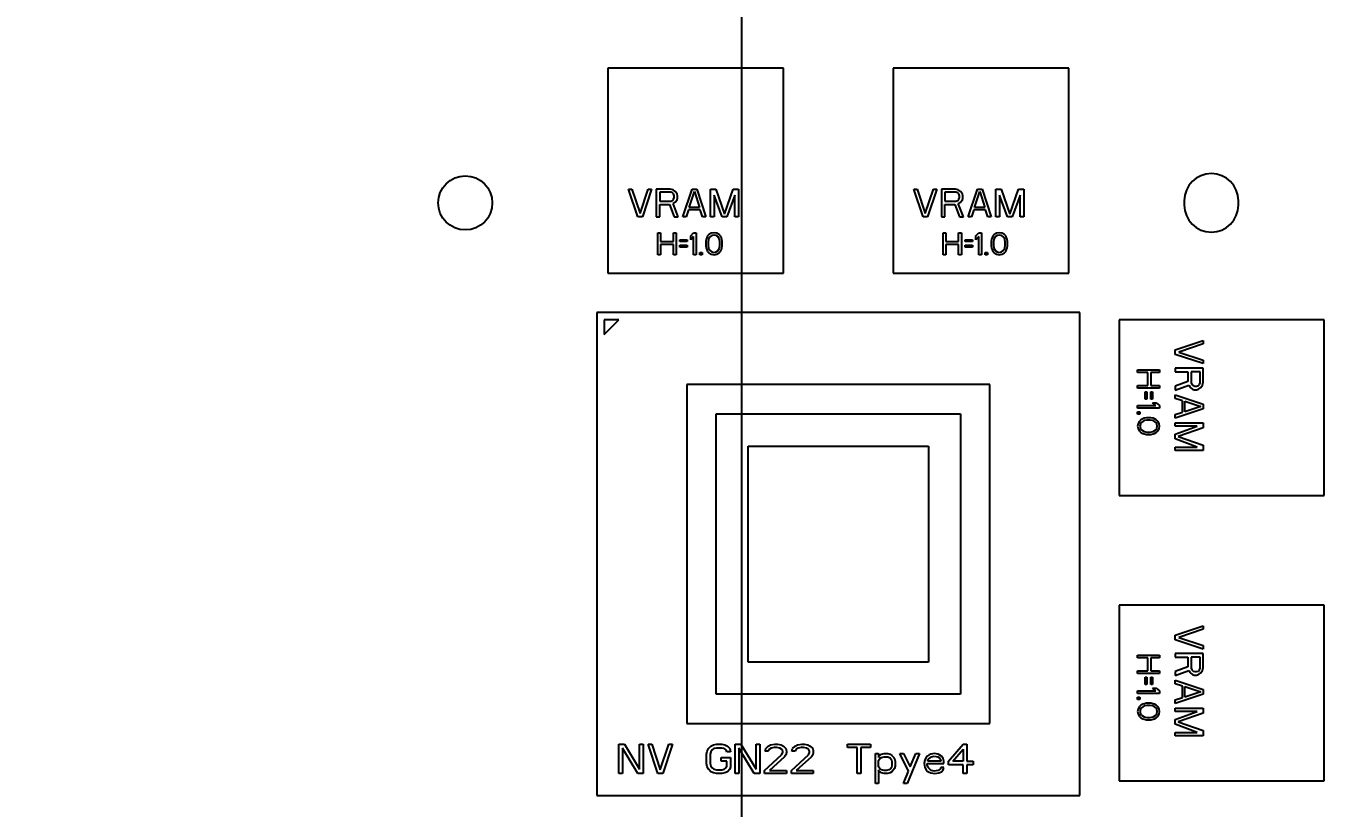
# Model space of a CAD drawing. Header units: millimetres. Extents: x 0 to 420, y 0 to 297.
# Drawn here: x 74.3 to 163, y 169.6 to 223 of the extents above; entities that cross this region are included whole.
import ezdxf

# ---------------------------------------------------------------- set-up
doc = ezdxf.new("R2010")
doc.units = ezdxf.units.MM
doc.header["$LTSCALE"] = 23.1
doc.layers.get('0').update_dxf_attribs({"linetype": 'CONTINUOUS'})
doc.layers.add('ASSEM_MEM', color=7, linetype='CONTINUOUS')
doc.styles.get("Standard").update_dxf_attribs({"font": 'txt', "width": 0.8})
doc.dimstyles.new('DIMSTYLE_1', dxfattribs={"dimtxt": 3, "dimasz": 2.1, "dimexe": 2, "dimexo": 1, "dimgap": 0.75, "dimtad": 0, "dimtih": 1, "dimtoh": 1, "dimzin": 0, "dimdsep": 46, "dimtxsty": 'STANDARD', "dimblk": '_FILLED', "dimblk1": '_FILLED', "dimblk2": '_FILLED', "dimcen": 0.09, "dimazin": 0, "dimtp": 0.01, "dimtm": 0.01, "dimtfac": 1, "dimtofl": 0, "dimtmove": 0, "dimatfit": 3, "dimldrblk": '_FILLED', "dimfxl": 1, "dimtolj": 1, "dimtzin": 0, "dimarcsym": 0})

# ---------------------------------------------------------------- blocks, each defined once
blk = doc.blocks.new('*D0')
at = {"color": 2, "linetype": 'CONTINUOUS'}
blk.add_line((76.048, 237.054), (76.048, 246.076), dxfattribs=at)
at = {"color": 2, "linetype": 'CONTINUOUS', "insert": (72.298, 247.576), "char_height": 3, "width": 12, "attachment_point": 1, "rotation": 90, "line_spacing_factor": 0.9}
blk.add_mtext('47.20', dxfattribs=at)
blk = doc.blocks.new('_FILLED')
at = {"color": 0, "linetype": 'BYBLOCK'}
blk.add_solid([(0, 0), (-1, 0.167), (-1, -0.167)], dxfattribs=at)
blk = doc.blocks.new('*D1')
at = {"color": 2, "linetype": 'CONTINUOUS'}
blk.add_line((123.248, 164.054), (123.248, 246.076), dxfattribs=at)
at = {"color": 2, "linetype": 'CONTINUOUS', "insert": (119.498, 247.576), "char_height": 3, "width": 9.6, "attachment_point": 1, "rotation": 90, "line_spacing_factor": 0.9}
blk.add_mtext('0.00', dxfattribs=at)
blk = doc.blocks.new('*D16')
at = {"color": 2, "linetype": 'CONTINUOUS'}
blk.add_line((75.048, 233.054), (57.449, 233.054), dxfattribs=at)
at = {"color": 2, "linetype": 'CONTINUOUS', "insert": (55.949, 236.804), "char_height": 3, "width": 12, "attachment_point": 3, "line_spacing_factor": 0.9}
blk.add_mtext('70.00', dxfattribs=at)
blk = doc.blocks.new('*D18')
at = {"color": 2, "linetype": 'CONTINUOUS'}
blk.add_line((109.048, 229.054), (57.449, 229.054), dxfattribs=at)
at = {"color": 2, "linetype": 'CONTINUOUS', "insert": (55.949, 232.804), "char_height": 3, "width": 12, "attachment_point": 3, "line_spacing_factor": 0.9}
blk.add_mtext('66.00', dxfattribs=at)

msp = doc.modelspace()

# ---------------------------------------------------------------- linework, layer by layer
at = {"layer": 'ASSEM_MEM', "color": 7, "linetype": 'CONTINUOUS'}
for p, q in [((114.098, 220.114), (114.098, 206.114)), ((126.098, 220.114), (114.098, 220.114)), ((126.098, 206.114), (126.098, 220.114)), ((133.598, 220.114), (133.598, 206.114)), ((145.598, 220.114), (133.598, 220.114)), ((145.598, 206.114), (145.598, 220.114)), ((153.498, 211.064), (153.498, 210.764)), ((157.198, 210.764), (157.198, 211.064)), ((114.098, 206.114), (126.098, 206.114)), ((133.598, 206.114), (145.598, 206.114)), ((113.348, 203.414), (113.348, 170.414)), ((146.348, 203.414), (113.348, 203.414)), ((146.348, 170.414), (146.348, 203.414)), ((163.048, 202.914), (149.048, 202.914)), ((149.048, 202.914), (149.048, 190.914)), ((163.048, 190.914), (163.048, 202.914)), ((119.488, 198.494), (119.488, 175.334)), ((140.208, 198.494), (119.488, 198.494)), ((140.208, 175.334), (140.208, 198.494)), ((121.488, 177.334), (121.488, 196.494)), ((121.488, 196.494), (138.208, 196.494)), ((138.208, 196.494), (138.208, 177.334)), ((123.688, 179.534), (123.688, 194.294)), ((123.688, 194.294), (136.008, 194.294)), ((136.008, 194.294), (136.008, 179.534)), ((149.048, 190.914), (163.048, 190.914)), ((163.048, 183.414), (149.048, 183.414)), ((149.048, 183.414), (149.048, 171.414)), ((163.048, 171.414), (163.048, 183.414)), ((136.008, 179.534), (123.688, 179.534)), ((138.208, 177.334), (121.488, 177.334)), ((119.488, 175.334), (140.208, 175.334)), ((149.048, 171.414), (163.048, 171.414)), ((113.348, 170.414), (146.348, 170.414))]:
    msp.add_line(p, q, dxfattribs=at)
at = {"layer": 'ASSEM_MEM', "color": 40, "linetype": 'CONTINUOUS'}
for p, q in [((116.137, 209.949), (115.504, 211.848)), ((115.504, 211.848), (115.741, 211.848)), ((115.741, 211.848), (116.295, 210.191)), ((116.295, 210.191), (116.849, 211.848)), ((117.086, 211.848), (116.453, 209.949)), ((116.849, 211.848), (117.086, 211.848)), ((117.402, 211.848), (117.402, 209.949)), ((118.352, 211.848), (117.402, 211.848)), ((117.64, 211.646), (117.64, 211.04)), ((118.391, 211.646), (117.64, 211.646)), ((118.549, 211.807), (118.352, 211.848)), ((118.51, 211.605), (118.391, 211.646)), ((118.589, 211.524), (118.51, 211.605)), ((118.708, 211.686), (118.549, 211.807)), ((118.629, 211.403), (118.589, 211.524)), ((118.589, 211.161), (118.629, 211.282)), ((118.629, 211.282), (118.629, 211.403)), ((118.826, 211.524), (118.708, 211.686)), ((118.866, 211.403), (118.826, 211.524)), ((118.826, 211.12), (118.866, 211.242)), ((118.866, 211.242), (118.866, 211.403)), ((119.222, 209.949), (119.855, 211.848)), ((119.657, 210.595), (120.013, 211.686)), ((119.855, 211.848), (120.171, 211.848)), ((120.013, 211.686), (120.369, 210.595)), ((120.171, 211.848), (120.804, 209.949)), ((121.12, 209.949), (121.12, 211.848)), ((121.12, 211.848), (121.476, 211.848)), ((121.358, 211.444), (121.358, 209.949)), ((121.912, 209.949), (121.358, 211.444)), ((121.476, 211.848), (122.07, 210.151)), ((122.07, 210.151), (122.663, 211.848)), ((122.782, 211.444), (122.228, 209.949)), ((122.663, 211.848), (123.019, 211.848)), ((122.782, 209.949), (122.782, 211.444)), ((123.019, 211.848), (123.019, 209.949)), ((135.637, 209.949), (135.004, 211.848)), ((135.004, 211.848), (135.241, 211.848)), ((135.241, 211.848), (135.795, 210.191)), ((135.795, 210.191), (136.349, 211.848)), ((136.586, 211.848), (135.953, 209.949)), ((136.349, 211.848), (136.586, 211.848)), ((136.902, 211.848), (136.902, 209.949)), ((137.852, 211.848), (136.902, 211.848)), ((137.14, 211.646), (137.14, 211.04)), ((137.891, 211.646), (137.14, 211.646)), ((138.049, 211.807), (137.852, 211.848)), ((138.01, 211.605), (137.891, 211.646)), ((138.089, 211.524), (138.01, 211.605)), ((138.208, 211.686), (138.049, 211.807)), ((138.129, 211.403), (138.089, 211.524)), ((138.089, 211.161), (138.129, 211.282)), ((138.129, 211.282), (138.129, 211.403)), ((138.326, 211.524), (138.208, 211.686)), ((138.366, 211.403), (138.326, 211.524)), ((138.326, 211.12), (138.366, 211.242)), ((138.366, 211.242), (138.366, 211.403)), ((138.722, 209.949), (139.355, 211.848)), ((139.157, 210.595), (139.513, 211.686)), ((139.355, 211.848), (139.671, 211.848)), ((139.513, 211.686), (139.869, 210.595)), ((139.671, 211.848), (140.304, 209.949)), ((140.62, 209.949), (140.62, 211.848)), ((140.62, 211.848), (140.976, 211.848)), ((140.858, 211.444), (140.858, 209.949)), ((141.412, 209.949), (140.858, 211.444)), ((140.976, 211.848), (141.57, 210.151)), ((141.57, 210.151), (142.163, 211.848)), ((142.282, 211.444), (141.728, 209.949)), ((142.163, 211.848), (142.519, 211.848)), ((142.282, 209.949), (142.282, 211.444)), ((142.519, 211.848), (142.519, 209.949)), ((117.64, 211.04), (118.391, 211.04)), ((117.64, 209.949), (117.64, 210.797)), ((117.64, 210.797), (118.312, 210.797)), ((118.312, 210.797), (118.629, 209.949)), ((118.391, 211.04), (118.51, 211.08)), ((118.51, 211.08), (118.589, 211.161)), ((118.549, 210.878), (118.708, 210.959)), ((118.905, 209.949), (118.549, 210.878)), ((118.708, 210.959), (118.826, 211.12)), ((119.617, 210.434), (119.459, 209.949)), ((120.409, 210.434), (119.617, 210.434)), ((120.369, 210.595), (119.657, 210.595)), ((120.567, 209.949), (120.409, 210.434)), ((137.14, 211.04), (137.891, 211.04)), ((137.14, 209.949), (137.14, 210.797)), ((137.14, 210.797), (137.812, 210.797)), ((137.812, 210.797), (138.129, 209.949)), ((137.891, 211.04), (138.01, 211.08)), ((138.01, 211.08), (138.089, 211.161)), ((138.049, 210.878), (138.208, 210.959)), ((138.405, 209.949), (138.049, 210.878)), ((138.208, 210.959), (138.326, 211.12)), ((139.117, 210.434), (138.959, 209.949)), ((139.909, 210.434), (139.117, 210.434)), ((139.869, 210.595), (139.157, 210.595)), ((140.067, 209.949), (139.909, 210.434)), ((116.453, 209.949), (116.137, 209.949)), ((117.402, 209.949), (117.64, 209.949)), ((118.629, 209.949), (118.905, 209.949)), ((119.459, 209.949), (119.222, 209.949)), ((120.804, 209.949), (120.567, 209.949)), ((121.358, 209.949), (121.12, 209.949)), ((122.228, 209.949), (121.912, 209.949)), ((123.019, 209.949), (122.782, 209.949)), ((135.953, 209.949), (135.637, 209.949)), ((136.902, 209.949), (137.14, 209.949)), ((138.129, 209.949), (138.405, 209.949)), ((138.959, 209.949), (138.722, 209.949)), ((140.304, 209.949), (140.067, 209.949)), ((140.858, 209.949), (140.62, 209.949)), ((141.728, 209.949), (141.412, 209.949)), ((142.519, 209.949), (142.282, 209.949)), ((152.883, 200.875), (154.782, 201.508)), ((154.782, 201.508), (154.782, 201.271)), ((152.883, 200.559), (152.883, 200.875)), ((154.782, 199.926), (152.883, 200.559)), ((154.782, 201.271), (153.125, 200.717)), ((153.125, 200.717), (154.782, 200.163)), ((154.782, 200.163), (154.782, 199.926)), ((154.782, 199.609), (152.883, 199.609)), ((152.883, 199.609), (152.883, 199.372)), ((152.883, 199.372), (153.731, 199.372)), ((153.731, 199.372), (153.731, 198.7)), ((154.58, 199.372), (153.974, 199.372)), ((153.974, 199.372), (153.974, 198.621)), ((154.58, 198.621), (154.58, 199.372)), ((154.782, 198.66), (154.782, 199.609)), ((153.731, 198.7), (152.883, 198.383)), ((152.883, 198.106), (153.812, 198.462)), ((152.883, 198.383), (152.883, 198.106)), ((153.812, 198.462), (153.893, 198.304)), ((153.893, 198.304), (154.055, 198.185)), ((153.974, 198.621), (154.014, 198.502)), ((154.014, 198.502), (154.095, 198.423)), ((154.055, 198.185), (154.176, 198.146)), ((154.095, 198.423), (154.216, 198.383)), ((154.176, 198.146), (154.337, 198.146)), ((154.216, 198.383), (154.337, 198.383)), ((154.337, 198.383), (154.459, 198.423)), ((154.337, 198.146), (154.459, 198.185)), ((154.459, 198.423), (154.539, 198.502)), ((154.459, 198.185), (154.62, 198.304)), ((154.539, 198.502), (154.58, 198.621)), ((154.62, 198.304), (154.741, 198.462)), ((154.741, 198.462), (154.782, 198.66)), ((152.883, 197.79), (154.782, 197.157)), ((152.883, 197.553), (152.883, 197.79)), ((153.368, 197.394), (152.883, 197.553)), ((153.368, 196.603), (153.368, 197.394)), ((153.529, 197.355), (154.62, 196.999)), ((153.529, 196.643), (153.529, 197.355)), ((154.62, 196.999), (153.529, 196.643)), ((154.782, 197.157), (154.782, 196.841)), ((154.782, 196.841), (152.883, 196.208)), ((152.883, 196.445), (153.368, 196.603)), ((152.883, 196.208), (152.883, 196.445)), ((152.883, 195.891), (154.782, 195.891)), ((152.883, 195.654), (152.883, 195.891)), ((152.883, 195.1), (154.378, 195.654)), ((154.378, 195.654), (152.883, 195.654)), ((154.782, 195.535), (153.085, 194.942)), ((154.782, 195.891), (154.782, 195.535)), ((152.883, 194.784), (152.883, 195.1)), ((154.378, 194.23), (152.883, 194.784)), ((153.085, 194.942), (154.782, 194.349)), ((154.782, 194.349), (154.782, 193.993)), ((152.883, 194.23), (154.378, 194.23)), ((152.883, 193.993), (152.883, 194.23)), ((154.782, 193.993), (152.883, 193.993)), ((152.883, 181.375), (154.782, 182.008)), ((154.782, 182.008), (154.782, 181.771)), ((152.883, 181.059), (152.883, 181.375)), ((154.782, 180.426), (152.883, 181.059)), ((154.782, 181.771), (153.125, 181.217)), ((153.125, 181.217), (154.782, 180.663)), ((154.782, 180.663), (154.782, 180.426)), ((154.782, 180.109), (152.883, 180.109)), ((152.883, 180.109), (152.883, 179.872)), ((152.883, 179.872), (153.731, 179.872)), ((153.731, 179.872), (153.731, 179.2)), ((154.58, 179.872), (153.974, 179.872)), ((153.974, 179.872), (153.974, 179.121)), ((154.58, 179.121), (154.58, 179.872)), ((154.782, 179.16), (154.782, 180.109)), ((153.731, 179.2), (152.883, 178.883)), ((152.883, 178.606), (153.812, 178.962)), ((152.883, 178.883), (152.883, 178.606)), ((153.812, 178.962), (153.893, 178.804)), ((153.893, 178.804), (154.055, 178.685)), ((153.974, 179.121), (154.014, 179.002)), ((154.014, 179.002), (154.095, 178.923)), ((154.055, 178.685), (154.176, 178.646)), ((154.095, 178.923), (154.216, 178.883)), ((154.176, 178.646), (154.337, 178.646)), ((154.216, 178.883), (154.337, 178.883)), ((154.337, 178.883), (154.459, 178.923)), ((154.337, 178.646), (154.459, 178.685)), ((154.459, 178.923), (154.539, 179.002)), ((154.459, 178.685), (154.62, 178.804)), ((154.539, 179.002), (154.58, 179.121)), ((154.62, 178.804), (154.741, 178.962)), ((154.741, 178.962), (154.782, 179.16)), ((152.883, 178.29), (154.782, 177.657)), ((152.883, 178.053), (152.883, 178.29)), ((153.368, 177.894), (152.883, 178.053)), ((153.368, 177.103), (153.368, 177.894)), ((153.529, 177.855), (154.62, 177.499)), ((153.529, 177.143), (153.529, 177.855)), ((154.62, 177.499), (153.529, 177.143)), ((154.782, 177.657), (154.782, 177.341)), ((154.782, 177.341), (152.883, 176.708)), ((152.883, 176.945), (153.368, 177.103)), ((152.883, 176.708), (152.883, 176.945)), ((152.883, 176.391), (154.782, 176.391)), ((152.883, 176.154), (152.883, 176.391)), ((154.378, 176.154), (152.883, 176.154)), ((152.883, 175.6), (154.378, 176.154)), ((154.782, 176.035), (153.085, 175.442)), ((154.782, 176.391), (154.782, 176.035)), ((152.883, 175.284), (152.883, 175.6)), ((154.378, 174.73), (152.883, 175.284)), ((153.085, 175.442), (154.782, 174.849)), ((154.782, 174.849), (154.782, 174.493)), ((152.883, 174.73), (154.378, 174.73)), ((152.883, 174.493), (152.883, 174.73)), ((154.782, 174.493), (152.883, 174.493))]:
    msp.add_line(p, q, dxfattribs=at)
at = {"layer": 'ASSEM_MEM', "color": 4, "linetype": 'CONTINUOUS'}
for p, q in [((117.509, 207.374), (117.509, 208.874)), ((117.509, 208.874), (117.697, 208.874)), ((117.697, 208.874), (117.697, 208.268)), ((118.572, 208.268), (118.572, 208.874)), ((118.572, 208.874), (118.759, 208.874)), ((118.759, 208.874), (118.759, 207.374)), ((119.759, 208.651), (119.947, 208.874)), ((119.759, 208.396), (119.759, 208.651)), ((119.947, 208.619), (119.759, 208.396)), ((119.947, 208.874), (120.134, 208.874)), ((119.947, 207.374), (119.947, 208.619)), ((120.134, 208.874), (120.134, 207.374)), ((120.853, 208.523), (120.822, 208.427)), ((120.916, 208.651), (120.853, 208.523)), ((121.009, 208.747), (120.916, 208.651)), ((121.103, 208.619), (120.978, 208.427)), ((121.166, 208.842), (121.009, 208.747)), ((121.197, 208.683), (121.103, 208.619)), ((121.353, 208.874), (121.166, 208.842)), ((121.353, 208.715), (121.197, 208.683)), ((121.541, 208.842), (121.353, 208.874)), ((121.509, 208.683), (121.353, 208.715)), ((121.603, 208.619), (121.509, 208.683)), ((121.697, 208.747), (121.541, 208.842)), ((121.728, 208.427), (121.603, 208.619)), ((121.791, 208.651), (121.697, 208.747)), ((121.853, 208.523), (121.791, 208.651)), ((121.884, 208.427), (121.853, 208.523)), ((137.009, 207.374), (137.009, 208.874)), ((137.009, 208.874), (137.197, 208.874)), ((137.197, 208.874), (137.197, 208.268)), ((138.072, 208.268), (138.072, 208.874)), ((138.072, 208.874), (138.259, 208.874)), ((138.259, 208.874), (138.259, 207.374)), ((139.259, 208.651), (139.447, 208.874)), ((139.259, 208.396), (139.259, 208.651)), ((139.447, 208.619), (139.259, 208.396)), ((139.447, 208.874), (139.634, 208.874)), ((139.447, 207.374), (139.447, 208.619)), ((139.634, 208.874), (139.634, 207.374)), ((140.353, 208.523), (140.322, 208.427)), ((140.416, 208.651), (140.353, 208.523)), ((140.509, 208.747), (140.416, 208.651)), ((140.603, 208.619), (140.478, 208.427)), ((140.666, 208.842), (140.509, 208.747)), ((140.697, 208.683), (140.603, 208.619)), ((140.853, 208.874), (140.666, 208.842)), ((140.853, 208.715), (140.697, 208.683)), ((141.041, 208.842), (140.853, 208.874)), ((141.009, 208.683), (140.853, 208.715)), ((141.103, 208.619), (141.009, 208.683)), ((141.197, 208.747), (141.041, 208.842)), ((141.228, 208.427), (141.103, 208.619)), ((141.291, 208.651), (141.197, 208.747)), ((141.353, 208.523), (141.291, 208.651)), ((141.384, 208.427), (141.353, 208.523)), ((117.697, 208.268), (118.572, 208.268)), ((117.697, 208.076), (117.697, 207.374)), ((118.572, 208.076), (117.697, 208.076)), ((118.572, 207.374), (118.572, 208.076)), ((119.009, 208.268), (119.009, 208.396)), ((119.009, 208.396), (119.509, 208.396)), ((119.509, 208.268), (119.009, 208.268)), ((119.009, 207.885), (119.009, 208.013)), ((119.009, 208.013), (119.509, 208.013)), ((119.509, 207.885), (119.009, 207.885)), ((119.509, 208.396), (119.509, 208.268)), ((119.509, 208.013), (119.509, 207.885)), ((120.822, 208.427), (120.791, 208.268)), ((120.791, 208.268), (120.791, 207.981)), ((120.791, 207.981), (120.822, 207.821)), ((120.822, 207.821), (120.853, 207.725)), ((120.853, 207.725), (120.916, 207.598)), ((120.978, 208.427), (120.947, 208.236)), ((120.947, 208.236), (120.947, 208.013)), ((120.947, 208.013), (120.978, 207.821)), ((120.978, 207.821), (121.103, 207.63)), ((121.103, 207.63), (121.197, 207.566)), ((121.509, 207.566), (121.603, 207.63)), ((121.603, 207.63), (121.728, 207.821)), ((121.759, 208.236), (121.728, 208.427)), ((121.728, 207.821), (121.759, 208.013)), ((121.759, 208.013), (121.759, 208.236)), ((121.791, 207.598), (121.853, 207.725)), ((121.853, 207.725), (121.884, 207.821)), ((121.916, 208.268), (121.884, 208.427)), ((121.884, 207.821), (121.916, 207.981)), ((121.916, 207.981), (121.916, 208.268)), ((137.197, 208.268), (138.072, 208.268)), ((137.197, 208.076), (137.197, 207.374)), ((138.072, 208.076), (137.197, 208.076)), ((138.072, 207.374), (138.072, 208.076)), ((138.509, 208.268), (138.509, 208.396)), ((138.509, 208.396), (139.009, 208.396)), ((139.009, 208.268), (138.509, 208.268)), ((138.509, 207.885), (138.509, 208.013)), ((138.509, 208.013), (139.009, 208.013)), ((139.009, 207.885), (138.509, 207.885)), ((139.009, 208.396), (139.009, 208.268)), ((139.009, 208.013), (139.009, 207.885)), ((140.322, 208.427), (140.291, 208.268)), ((140.291, 208.268), (140.291, 207.981)), ((140.291, 207.981), (140.322, 207.821)), ((140.322, 207.821), (140.353, 207.725)), ((140.353, 207.725), (140.416, 207.598)), ((140.478, 208.427), (140.447, 208.236)), ((140.447, 208.236), (140.447, 208.013)), ((140.447, 208.013), (140.478, 207.821)), ((140.478, 207.821), (140.603, 207.63)), ((140.603, 207.63), (140.697, 207.566)), ((141.009, 207.566), (141.103, 207.63)), ((141.103, 207.63), (141.228, 207.821)), ((141.259, 208.236), (141.228, 208.427)), ((141.228, 207.821), (141.259, 208.013)), ((141.259, 208.013), (141.259, 208.236)), ((141.291, 207.598), (141.353, 207.725)), ((141.353, 207.725), (141.384, 207.821)), ((141.416, 208.268), (141.384, 208.427)), ((141.384, 207.821), (141.416, 207.981)), ((141.416, 207.981), (141.416, 208.268)), ((117.697, 207.374), (117.509, 207.374)), ((118.759, 207.374), (118.572, 207.374)), ((120.134, 207.374), (119.947, 207.374)), ((120.384, 207.374), (120.384, 207.534)), ((120.384, 207.534), (120.541, 207.534)), ((120.541, 207.374), (120.384, 207.374)), ((120.541, 207.534), (120.541, 207.374)), ((120.916, 207.598), (121.009, 207.502)), ((121.009, 207.502), (121.166, 207.406)), ((121.166, 207.406), (121.353, 207.374)), ((121.197, 207.566), (121.353, 207.534)), ((121.353, 207.534), (121.509, 207.566)), ((121.353, 207.374), (121.541, 207.406)), ((121.541, 207.406), (121.697, 207.502)), ((121.697, 207.502), (121.791, 207.598)), ((137.197, 207.374), (137.009, 207.374)), ((138.259, 207.374), (138.072, 207.374)), ((139.634, 207.374), (139.447, 207.374)), ((139.884, 207.374), (139.884, 207.534)), ((139.884, 207.534), (140.041, 207.534)), ((140.041, 207.374), (139.884, 207.374)), ((140.041, 207.534), (140.041, 207.374)), ((140.416, 207.598), (140.509, 207.502)), ((140.509, 207.502), (140.666, 207.406)), ((140.666, 207.406), (140.853, 207.374)), ((140.697, 207.566), (140.853, 207.534)), ((140.853, 207.534), (141.009, 207.566)), ((140.853, 207.374), (141.041, 207.406)), ((141.041, 207.406), (141.197, 207.502)), ((141.197, 207.502), (141.291, 207.598)), ((113.848, 201.914), (114.848, 202.914)), ((113.848, 202.914), (113.848, 201.914)), ((114.848, 202.914), (113.848, 202.914)), ((150.308, 199.503), (151.808, 199.503)), ((150.308, 199.315), (150.308, 199.503)), ((151.011, 199.315), (150.308, 199.315)), ((151.011, 198.44), (151.011, 199.315)), ((151.808, 199.315), (151.202, 199.315)), ((151.202, 199.315), (151.202, 198.44)), ((151.808, 199.503), (151.808, 199.315)), ((150.308, 198.44), (151.011, 198.44)), ((150.308, 198.253), (150.308, 198.44)), ((151.808, 198.253), (150.308, 198.253)), ((150.819, 198.003), (150.947, 198.003)), ((150.819, 197.503), (150.819, 198.003)), ((150.947, 198.003), (150.947, 197.503)), ((151.202, 198.44), (151.808, 198.44)), ((151.202, 198.003), (151.33, 198.003)), ((151.202, 197.503), (151.202, 198.003)), ((151.33, 198.003), (151.33, 197.503)), ((151.808, 198.44), (151.808, 198.253)), ((150.308, 197.065), (151.553, 197.065)), ((150.308, 196.878), (150.308, 197.065)), ((150.947, 197.503), (150.819, 197.503)), ((151.33, 197.503), (151.202, 197.503)), ((151.33, 197.253), (151.585, 197.253)), ((151.553, 197.065), (151.33, 197.253)), ((151.585, 197.253), (151.808, 197.065)), ((151.808, 197.065), (151.808, 196.878)), ((151.808, 196.878), (150.308, 196.878)), ((150.308, 196.628), (150.468, 196.628)), ((150.308, 196.471), (150.308, 196.628)), ((150.468, 196.471), (150.308, 196.471)), ((150.532, 196.096), (150.436, 196.003)), ((150.468, 196.628), (150.468, 196.471)), ((150.66, 196.159), (150.532, 196.096)), ((150.755, 196.19), (150.66, 196.159)), ((150.915, 196.221), (150.755, 196.19)), ((151.202, 196.221), (150.915, 196.221)), ((151.362, 196.19), (151.202, 196.221)), ((151.457, 196.159), (151.362, 196.19)), ((151.585, 196.096), (151.457, 196.159)), ((151.681, 196.003), (151.585, 196.096)), ((150.34, 195.846), (150.308, 195.659)), ((150.308, 195.659), (150.34, 195.471)), ((150.436, 196.003), (150.34, 195.846)), ((150.34, 195.471), (150.436, 195.315)), ((150.436, 195.315), (150.532, 195.221)), ((150.5, 195.815), (150.468, 195.659)), ((150.468, 195.659), (150.5, 195.503)), ((150.564, 195.909), (150.5, 195.815)), ((150.5, 195.503), (150.564, 195.409)), ((150.532, 195.221), (150.66, 195.159)), ((150.755, 196.034), (150.564, 195.909)), ((150.564, 195.409), (150.755, 195.284)), ((150.947, 196.065), (150.755, 196.034)), ((150.755, 195.284), (150.947, 195.253)), ((151.17, 196.065), (150.947, 196.065)), ((150.947, 195.253), (151.17, 195.253)), ((151.362, 196.034), (151.17, 196.065)), ((151.17, 195.253), (151.362, 195.284)), ((151.553, 195.909), (151.362, 196.034)), ((151.362, 195.284), (151.553, 195.409)), ((151.457, 195.159), (151.585, 195.221)), ((151.617, 195.815), (151.553, 195.909)), ((151.553, 195.409), (151.617, 195.503)), ((151.585, 195.221), (151.681, 195.315)), ((151.649, 195.659), (151.617, 195.815)), ((151.617, 195.503), (151.649, 195.659)), ((151.777, 195.846), (151.681, 196.003)), ((151.681, 195.315), (151.777, 195.471)), ((151.808, 195.659), (151.777, 195.846)), ((151.777, 195.471), (151.808, 195.659)), ((150.66, 195.159), (150.755, 195.128)), ((150.755, 195.128), (150.915, 195.096)), ((150.915, 195.096), (151.202, 195.096)), ((151.202, 195.096), (151.362, 195.128)), ((151.362, 195.128), (151.457, 195.159)), ((150.308, 180.003), (151.808, 180.003)), ((150.308, 179.815), (150.308, 180.003)), ((151.011, 179.815), (150.308, 179.815)), ((151.011, 178.94), (151.011, 179.815)), ((151.808, 179.815), (151.202, 179.815)), ((151.202, 179.815), (151.202, 178.94)), ((151.808, 180.003), (151.808, 179.815)), ((150.308, 178.94), (151.011, 178.94)), ((150.308, 178.753), (150.308, 178.94)), ((151.808, 178.753), (150.308, 178.753)), ((150.819, 178.503), (150.947, 178.503)), ((150.819, 178.003), (150.819, 178.503)), ((150.947, 178.503), (150.947, 178.003)), ((151.202, 178.94), (151.808, 178.94)), ((151.202, 178.503), (151.33, 178.503)), ((151.202, 178.003), (151.202, 178.503)), ((151.33, 178.503), (151.33, 178.003)), ((151.808, 178.94), (151.808, 178.753)), ((150.308, 177.565), (151.553, 177.565)), ((150.308, 177.378), (150.308, 177.565)), ((150.947, 178.003), (150.819, 178.003)), ((151.33, 178.003), (151.202, 178.003)), ((151.33, 177.753), (151.585, 177.753)), ((151.553, 177.565), (151.33, 177.753)), ((151.585, 177.753), (151.808, 177.565)), ((151.808, 177.565), (151.808, 177.378)), ((151.808, 177.378), (150.308, 177.378)), ((150.308, 177.128), (150.468, 177.128)), ((150.308, 176.971), (150.308, 177.128)), ((150.468, 176.971), (150.308, 176.971)), ((150.532, 176.596), (150.436, 176.503)), ((150.468, 177.128), (150.468, 176.971)), ((150.66, 176.659), (150.532, 176.596)), ((150.755, 176.69), (150.66, 176.659)), ((150.915, 176.721), (150.755, 176.69)), ((150.947, 176.565), (150.755, 176.534)), ((151.202, 176.721), (150.915, 176.721)), ((151.17, 176.565), (150.947, 176.565)), ((151.362, 176.534), (151.17, 176.565)), ((151.362, 176.69), (151.202, 176.721)), ((151.457, 176.659), (151.362, 176.69)), ((151.585, 176.596), (151.457, 176.659)), ((151.681, 176.503), (151.585, 176.596)), ((150.34, 176.346), (150.308, 176.159)), ((150.308, 176.159), (150.34, 175.971)), ((150.436, 176.503), (150.34, 176.346)), ((150.34, 175.971), (150.436, 175.815)), ((150.436, 175.815), (150.532, 175.721)), ((150.5, 176.315), (150.468, 176.159)), ((150.468, 176.159), (150.5, 176.003)), ((150.564, 176.409), (150.5, 176.315)), ((150.5, 176.003), (150.564, 175.909)), ((150.532, 175.721), (150.66, 175.659)), ((150.755, 176.534), (150.564, 176.409)), ((150.564, 175.909), (150.755, 175.784)), ((150.755, 175.784), (150.947, 175.753)), ((150.947, 175.753), (151.17, 175.753)), ((151.17, 175.753), (151.362, 175.784)), ((151.553, 176.409), (151.362, 176.534)), ((151.362, 175.784), (151.553, 175.909)), ((151.457, 175.659), (151.585, 175.721)), ((151.617, 176.315), (151.553, 176.409)), ((151.553, 175.909), (151.617, 176.003)), ((151.585, 175.721), (151.681, 175.815)), ((151.649, 176.159), (151.617, 176.315)), ((151.617, 176.003), (151.649, 176.159)), ((151.777, 176.346), (151.681, 176.503)), ((151.681, 175.815), (151.777, 175.971)), ((151.808, 176.159), (151.777, 176.346)), ((151.777, 175.971), (151.808, 176.159)), ((150.66, 175.659), (150.755, 175.628)), ((150.755, 175.628), (150.915, 175.596)), ((150.915, 175.596), (151.202, 175.596)), ((151.202, 175.596), (151.362, 175.628)), ((151.362, 175.628), (151.457, 175.659)), ((114.848, 173.914), (115.223, 173.914)), ((114.848, 171.914), (114.848, 173.914)), ((115.223, 173.914), (116.265, 172.212)), ((116.265, 173.914), (116.515, 173.914)), ((116.265, 172.212), (116.265, 173.914)), ((116.515, 173.914), (116.515, 171.914)), ((116.848, 173.914), (117.098, 173.914)), ((117.515, 171.914), (116.848, 173.914)), ((117.098, 173.914), (117.681, 172.169)), ((117.681, 172.169), (118.265, 173.914)), ((118.515, 173.914), (117.848, 171.914)), ((118.265, 173.914), (118.515, 173.914)), ((121.306, 173.871), (121.515, 173.914)), ((121.515, 173.914), (121.89, 173.914)), ((121.89, 173.914), (122.098, 173.871)), ((122.806, 173.914), (123.181, 173.914)), ((122.806, 171.914), (122.806, 173.914)), ((123.181, 173.914), (124.223, 172.212)), ((124.223, 173.914), (124.473, 173.914)), ((124.223, 172.212), (124.223, 173.914)), ((124.473, 173.914), (124.473, 171.914)), ((125.223, 173.871), (125.515, 173.914)), ((125.515, 173.914), (125.681, 173.914)), ((125.681, 173.914), (125.931, 173.871)), ((127.056, 173.871), (127.348, 173.914)), ((127.348, 173.914), (127.515, 173.914)), ((127.515, 173.914), (127.765, 173.871)), ((130.473, 173.914), (132.056, 173.914)), ((130.473, 173.701), (130.473, 173.914)), ((132.056, 173.914), (132.056, 173.701)), ((137.39, 172.765), (138.39, 173.914)), ((138.39, 173.914), (138.64, 173.914)), ((138.64, 173.914), (138.64, 172.765)), ((116.14, 171.914), (115.098, 173.658)), ((115.098, 173.658), (115.098, 171.914)), ((120.848, 173.233), (120.89, 173.446)), ((120.848, 172.595), (120.848, 173.233)), ((120.89, 173.446), (120.973, 173.616)), ((120.973, 173.616), (121.14, 173.786)), ((121.14, 173.403), (121.098, 173.233)), ((121.098, 173.233), (121.098, 172.595)), ((121.14, 173.786), (121.306, 173.871)), ((121.223, 173.531), (121.14, 173.403)), ((121.348, 173.616), (121.223, 173.531)), ((121.515, 173.658), (121.348, 173.616)), ((121.89, 173.658), (121.515, 173.658)), ((121.848, 173.02), (122.473, 173.02)), ((121.848, 172.765), (121.848, 173.02)), ((122.056, 173.616), (121.89, 173.658)), ((122.181, 173.531), (122.056, 173.616)), ((122.098, 173.871), (122.265, 173.786)), ((122.223, 173.403), (122.181, 173.531)), ((122.473, 173.403), (122.223, 173.403)), ((122.265, 173.786), (122.431, 173.616)), ((122.431, 173.616), (122.473, 173.403)), ((122.473, 173.02), (122.473, 172.382)), ((124.098, 171.914), (123.056, 173.658)), ((123.056, 173.658), (123.056, 171.914)), ((124.806, 172.127), (125.973, 173.19)), ((124.848, 173.446), (124.89, 173.616)), ((125.056, 173.446), (124.848, 173.446)), ((124.89, 173.616), (125.056, 173.786)), ((125.056, 173.786), (125.223, 173.871)), ((125.14, 173.573), (125.056, 173.446)), ((125.265, 173.658), (125.14, 173.573)), ((126.181, 173.063), (125.14, 172.127)), ((125.473, 173.701), (125.265, 173.658)), ((125.64, 173.701), (125.473, 173.701)), ((125.848, 173.658), (125.64, 173.701)), ((125.973, 173.573), (125.848, 173.658)), ((125.931, 173.871), (126.098, 173.786)), ((126.056, 173.446), (125.973, 173.573)), ((125.973, 173.19), (126.056, 173.361)), ((126.056, 173.361), (126.056, 173.446)), ((126.098, 173.786), (126.265, 173.616)), ((126.265, 173.19), (126.181, 173.063)), ((126.265, 173.616), (126.306, 173.446)), ((126.306, 173.361), (126.265, 173.19)), ((126.306, 173.446), (126.306, 173.361)), ((126.64, 172.127), (127.806, 173.19)), ((126.681, 173.446), (126.723, 173.616)), ((126.89, 173.446), (126.681, 173.446)), ((126.723, 173.616), (126.89, 173.786)), ((126.89, 173.786), (127.056, 173.871)), ((126.973, 173.573), (126.89, 173.446)), ((127.098, 173.658), (126.973, 173.573)), ((128.015, 173.063), (126.973, 172.127)), ((127.306, 173.701), (127.098, 173.658)), ((127.473, 173.701), (127.306, 173.701)), ((127.681, 173.658), (127.473, 173.701)), ((127.806, 173.573), (127.681, 173.658)), ((127.765, 173.871), (127.931, 173.786)), ((127.89, 173.446), (127.806, 173.573)), ((127.806, 173.19), (127.89, 173.361)), ((127.89, 173.361), (127.89, 173.446)), ((127.931, 173.786), (128.098, 173.616)), ((128.098, 173.19), (128.015, 173.063)), ((128.098, 173.616), (128.14, 173.446)), ((128.14, 173.361), (128.098, 173.19)), ((128.14, 173.446), (128.14, 173.361)), ((131.14, 173.701), (130.473, 173.701)), ((131.14, 171.914), (131.14, 173.701)), ((132.056, 173.701), (131.39, 173.701)), ((131.39, 173.701), (131.39, 171.914)), ((132.39, 173.275), (132.598, 173.275)), ((132.39, 171.233), (132.39, 173.275)), ((132.598, 173.275), (132.598, 173.02)), ((132.598, 173.02), (132.64, 173.105)), ((132.64, 173.105), (132.723, 173.19)), ((132.681, 172.935), (132.806, 173.02)), ((132.723, 173.19), (132.806, 173.233)), ((132.806, 173.233), (132.973, 173.275)), ((132.806, 173.02), (132.973, 173.063)), ((132.973, 173.275), (133.223, 173.275)), ((132.973, 173.063), (133.223, 173.063)), ((133.223, 173.275), (133.39, 173.233)), ((133.223, 173.063), (133.39, 172.978)), ((133.39, 173.233), (133.515, 173.148)), ((133.515, 173.148), (133.64, 173.02)), ((133.64, 173.02), (133.681, 172.935)), ((134.056, 173.275), (134.306, 173.275)), ((134.64, 172.084), (134.056, 173.275)), ((134.306, 173.275), (134.765, 172.382)), ((135.39, 173.275), (134.556, 171.233)), ((134.765, 172.382), (135.14, 173.275)), ((135.14, 173.275), (135.39, 173.275)), ((135.848, 173.02), (135.765, 172.85)), ((135.931, 173.105), (135.848, 173.02)), ((136.056, 173.19), (135.931, 173.105)), ((136.015, 172.893), (136.14, 173.02)), ((136.181, 173.233), (136.056, 173.19)), ((136.14, 173.02), (136.223, 173.063)), ((136.431, 173.275), (136.181, 173.233)), ((136.223, 173.063), (136.39, 173.105)), ((136.39, 173.105), (136.64, 173.063)), ((136.681, 173.233), (136.431, 173.275)), ((136.64, 173.063), (136.765, 172.978)), ((136.89, 173.105), (136.681, 173.233)), ((137.015, 172.935), (136.89, 173.105)), ((137.681, 172.765), (138.39, 173.573)), ((138.39, 173.573), (138.39, 172.765)), ((120.89, 172.382), (120.848, 172.595)), ((120.973, 172.212), (120.89, 172.382)), ((121.14, 172.041), (120.973, 172.212)), ((121.098, 172.595), (121.14, 172.424)), ((121.14, 172.424), (121.223, 172.297)), ((121.223, 172.297), (121.348, 172.212)), ((121.348, 172.212), (121.515, 172.169)), ((121.515, 172.169), (121.89, 172.169)), ((122.223, 172.765), (121.848, 172.765)), ((121.89, 172.169), (122.056, 172.212)), ((122.056, 172.212), (122.181, 172.297)), ((122.181, 172.297), (122.223, 172.424)), ((122.223, 172.424), (122.223, 172.765)), ((122.431, 172.212), (122.265, 172.041)), ((122.473, 172.382), (122.431, 172.212)), ((124.806, 171.914), (124.806, 172.127)), ((125.14, 172.127), (126.306, 172.127)), ((126.306, 172.127), (126.306, 171.914)), ((126.64, 171.914), (126.64, 172.127)), ((126.973, 172.127), (128.14, 172.127)), ((128.14, 172.127), (128.14, 171.914)), ((132.598, 172.807), (132.681, 172.935)), ((132.598, 172.382), (132.598, 172.807)), ((132.681, 172.254), (132.598, 172.382)), ((132.64, 172.084), (132.598, 172.169)), ((132.598, 172.169), (132.598, 171.233)), ((132.806, 172.169), (132.681, 172.254)), ((132.973, 172.127), (132.806, 172.169)), ((133.14, 172.127), (132.973, 172.127)), ((133.306, 172.169), (133.14, 172.127)), ((133.431, 172.254), (133.306, 172.169)), ((133.39, 172.978), (133.473, 172.85)), ((133.473, 172.339), (133.431, 172.254)), ((133.473, 172.85), (133.515, 172.722)), ((133.515, 172.467), (133.473, 172.339)), ((133.515, 172.722), (133.515, 172.467)), ((133.681, 172.254), (133.515, 172.041)), ((133.681, 172.935), (133.723, 172.765)), ((133.723, 172.424), (133.681, 172.254)), ((133.723, 172.765), (133.723, 172.424)), ((135.765, 172.85), (135.723, 172.595)), ((135.723, 172.595), (135.765, 172.339)), ((135.765, 172.339), (135.848, 172.169)), ((135.848, 172.169), (135.931, 172.084)), ((135.931, 172.595), (137.056, 172.595)), ((135.931, 172.51), (135.931, 172.595)), ((135.973, 172.382), (135.931, 172.51)), ((135.973, 172.807), (136.015, 172.893)), ((135.973, 172.765), (135.973, 172.807)), ((136.848, 172.765), (135.973, 172.765)), ((136.015, 172.297), (135.973, 172.382)), ((136.14, 172.169), (136.015, 172.297)), ((136.223, 172.127), (136.14, 172.169)), ((136.39, 172.084), (136.223, 172.127)), ((136.681, 172.127), (136.39, 172.084)), ((136.806, 172.212), (136.681, 172.127)), ((136.765, 172.978), (136.848, 172.85)), ((136.848, 172.339), (136.806, 172.212)), ((136.848, 172.85), (136.848, 172.765)), ((137.056, 172.339), (136.848, 172.339)), ((136.89, 172.041), (137.015, 172.169)), ((137.056, 172.765), (137.015, 172.935)), ((137.015, 172.169), (137.056, 172.339)), ((137.056, 172.595), (137.056, 172.765)), ((137.39, 172.51), (137.39, 172.765)), ((138.39, 172.51), (137.39, 172.51)), ((138.39, 172.765), (137.681, 172.765)), ((138.39, 171.914), (138.39, 172.51)), ((138.64, 172.765), (139.056, 172.765)), ((139.056, 172.51), (138.64, 172.51)), ((138.64, 172.51), (138.64, 171.914)), ((139.056, 172.765), (139.056, 172.51)), ((115.098, 171.914), (114.848, 171.914)), ((116.515, 171.914), (116.14, 171.914)), ((117.848, 171.914), (117.515, 171.914)), ((121.306, 171.956), (121.14, 172.041)), ((121.515, 171.914), (121.306, 171.956)), ((121.89, 171.914), (121.515, 171.914)), ((122.098, 171.956), (121.89, 171.914)), ((122.265, 172.041), (122.098, 171.956)), ((123.056, 171.914), (122.806, 171.914)), ((124.473, 171.914), (124.098, 171.914)), ((126.306, 171.914), (124.806, 171.914)), ((128.14, 171.914), (126.64, 171.914)), ((131.39, 171.914), (131.14, 171.914)), ((132.723, 171.999), (132.64, 172.084)), ((132.806, 171.956), (132.723, 171.999)), ((132.973, 171.914), (132.806, 171.956)), ((133.223, 171.914), (132.973, 171.914)), ((133.39, 171.956), (133.223, 171.914)), ((133.515, 172.041), (133.39, 171.956)), ((134.306, 171.233), (134.64, 172.084)), ((135.931, 172.084), (136.056, 171.999)), ((136.056, 171.999), (136.181, 171.956)), ((136.181, 171.956), (136.431, 171.914)), ((136.431, 171.914), (136.723, 171.956)), ((136.723, 171.956), (136.89, 172.041)), ((138.64, 171.914), (138.39, 171.914)), ((132.598, 171.233), (132.39, 171.233)), ((134.556, 171.233), (134.306, 171.233))]:
    msp.add_line(p, q, dxfattribs=at)
at = {"layer": 'ASSEM_MEM', "color": 7, "linetype": 'CONTINUOUS'}
msp.add_circle((104.348, 210.914), 1.85, dxfattribs=at)
for centre, start, end in [((155.348, 211.064), 0, 180), ((155.348, 210.764), 180, 360)]:
    msp.add_arc(centre, 1.85, start, end, dxfattribs=at)

# ---------------------------------------------------------------- dimensions: what is measured, and where the dimension line sits
at = {"color": 2, "linetype": 'CONTINUOUS'}
for feature_location, offset, dtype, origin, picture, middle in [((76.048, 237.054), (0, 9.022), 1, (123.248, 163.054), '*D0', (73.798, 253.576)), ((123.248000833, 164.053797221), (0, 82.022284836), 1, (123.248000833, 163.053797221), '*D1', (120.998002568, 252.376084765)), ((75.048, 233.054), (-17.599, 0), 0, (123.248, 163.054), '*D16', (49.949, 235.304)), ((109.048, 229.054), (-51.599, 0), 0, (110.048, 163.054), '*D18', (49.949, 231.304))]:
    dim = msp.add_ordinate_dim(feature_location=feature_location, offset=offset, dtype=dtype, origin=origin, dimstyle='DIMSTYLE_1', override={"dimtad": 1, "dimtih": 0, "dimtoh": 0}, dxfattribs=at)
    dim.commit()
    dim.dimension.update_dxf_attribs({"geometry": picture, "text_midpoint": middle})

doc.saveas('drawing.dxf')
